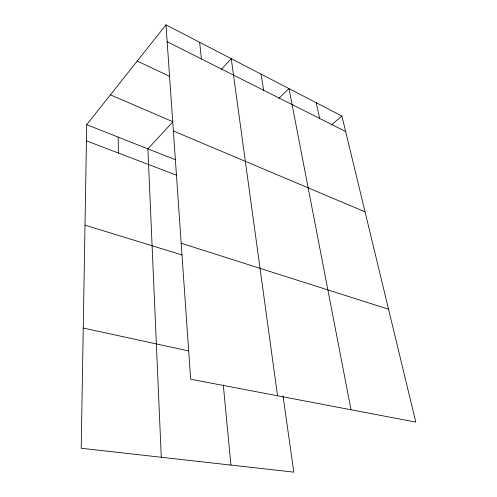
<?xml version="1.0" encoding="UTF-8"?>
<svg xmlns="http://www.w3.org/2000/svg" width="497" height="497" viewBox="0 0 497 497"><rect width="100%" height="100%" fill="white"/><g stroke="black" fill="none" stroke-linecap="round" stroke-linejoin="round"><path stroke-width="0.75" d="M165.986 24.85L190.649 379.223L415.79 422.102L341.917 116.049L165.986 24.85L86.708 124.679L81.21 448.263L293.814 472.15L283.035 396.034M221.407 69.344L231.26 58.683L277.531 395.767M278.879 98.257L288.999 88.621L351.031 409.764M331.437 124.958L341.917 116.049M83.254 328.051L188.779 350.969M84.999 225.147L182.057 254.961M181.188 243.25L388.542 309.209M86.435 140.856L176.466 175.174M86.708 124.679L175.398 159.742M173.372 130.978L365.034 211.815M110.402 94.846L172.95 121.765L147.895 148.87L161.276 457.259M137.234 61.063L169.465 76.265M167.16 41.717L345.651 131.519M316.222 102.73L319.652 118.435M260.987 74.096L263.683 90.274M199.651 42.301L201.403 58.944M223.29 384.895L230.931 465.086M118.143 137.11L118.373 153.033"/></g></svg>
